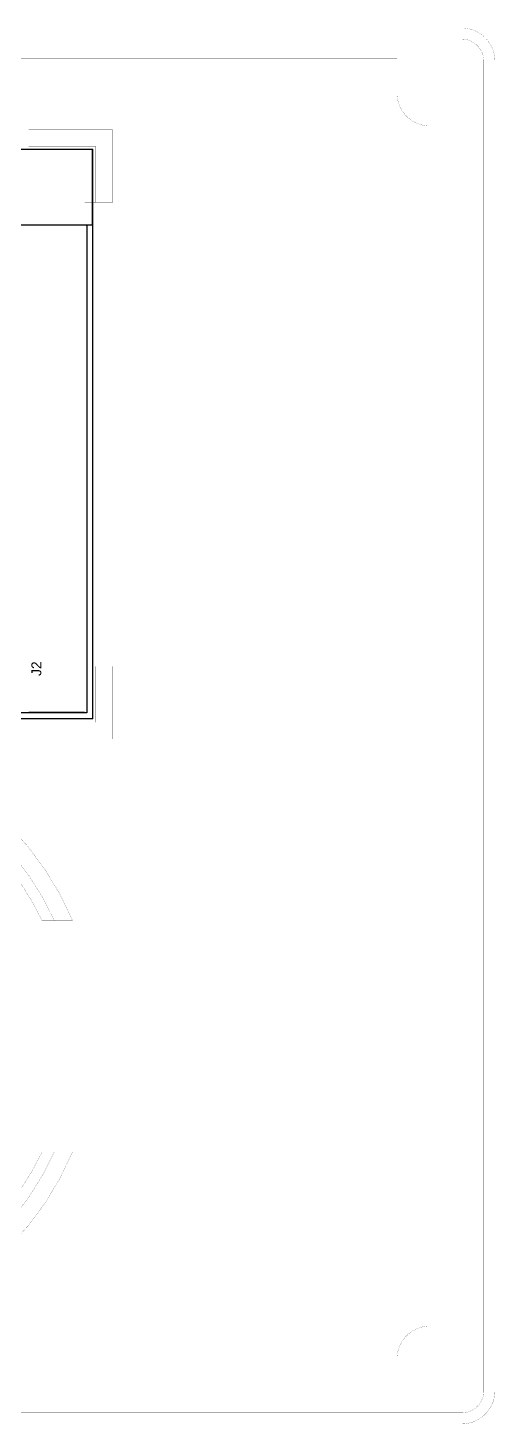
# Model space of a CAD drawing. Header units: inches. Extents: x -36 to 438, y -63 to 73.
# Drawn here: x 47.4 to 89.4, y -63.5 to 62.1 of the extents above; entities that cross this region are included whole.
import ezdxf

# ---------------------------------------------------------------- set-up
doc = ezdxf.new("R2010")
doc.units = ezdxf.units.IN
for name, color, linetype in [('Board Outline', 216, 'Continuous'), ('Bottom Layer', 5, 'Continuous'), ('Fabrication', 76, 'Continuous'), ('Ground', 16, 'Continuous'), ('Power 3V3', 76, 'Continuous'), ('Top Layer', 1, 'Continuous'), ('Top Overlay', 2, 'Continuous')]:
    doc.layers.add(name, color=color, linetype=linetype)
doc.styles.add('Arial', font='', dxfattribs={"height": 0.2})
doc.styles.get('Arial').set_extended_font_data('Arial')

msp = doc.modelspace()

# ---------------------------------------------------------------- linework, layer by layer
at = {"layer": 'Board Outline'}
for points in [[(0.76, 51.21, 0.127, 0.127, 0), (53.22, 51.21, 0.127, 0.127, 0)], [(53.22, 51.21, 0.127, 0.127, 0), (53.22, 51.21, 0.127, 0.127, 0)], [(53.22, 51.21, 0.127, 0.127, 0), (53.22, 0, 0.127, 0.127, 0)], [(0.47, 0, 0.127, 0.127, 0), (53.22, 0, 0.127, 0.127, 0)], [(53.22, 0, 0.127, 0.127, 0), (53.22, 0, 0.127, 0.127, 0)]]:
    msp.add_lwpolyline(points, format="xyseb", dxfattribs=at)
for points in [[(53.18, 51.21, 0.0635, 0.0635, 1), (53.25, 51.21, 0.0635, 0.0635, 1)], [(53.18, 51.21, 0.0635, 0.0635, 1), (53.25, 51.21, 0.0635, 0.0635, 1)], [(53.19, 51.21, 0.0635, 0.0635, 1), (53.25, 51.21, 0.0635, 0.0635, 1)], [(53.19, 51.21, 0.0635, 0.0635, 1), (53.25, 51.21, 0.0635, 0.0635, 1)], [(53.18, 0, 0.0635, 0.0635, 1), (53.25, 0, 0.0635, 0.0635, 1)], [(53.18, 0, 0.0635, 0.0635, 1), (53.25, 0, 0.0635, 0.0635, 1)], [(53.19, 0, 0.0635, 0.0635, 1), (53.25, 0, 0.0635, 0.0635, 1)], [(53.19, 0, 0.0635, 0.0635, 1), (53.25, 0, 0.0635, 0.0635, 1)]]:
    msp.add_lwpolyline(points, format="xyseb", close=True, dxfattribs=at)
at = {"layer": 'Bottom Layer'}
for p, q in [((53.22, 51.21), (0, 51.21)), ((53.22, 44.44), (53.22, 51.21)), ((0, 44.44), (53.22, 44.44)), ((36.19, 44.44), (52.61, 44.44)), ((52.61, 44.44), (52.7, 44.35)), ((52.7, 44.35), (52.7, 0.52)), ((52.7, 0.52), (28.82, 0.52))]:
    msp.add_line(p, q, dxfattribs=at)
at = {"layer": 'Fabrication'}
for points in [[(-33.19, 62.14, 0.0127, 0.0127, 0), (86.41, 62.14, 0.0127, 0.0127, 0)], [(86.41, 62.14, 0.0127, 0.0127, -0.414214), (89.41, 59.14, 0.0127, 0.0127, 0)], [(-33.19, 61.14, 0.013, 0.013, 0), (86.41, 61.14, 0.013, 0.013, 0)], [(86.41, 61.14, 0.0127, 0.0127, -0.414214), (88.41, 59.14, 0.0127, 0.0127, 0)], [(-27.37, 59.39, 0.0127, 0.0127, 0), (80.59, 59.39, 0.0127, 0.0127, 0)], [(80.59, 56.31, 0.0127, 0.0127, 0), (80.59, 59.39, 0.0127, 0.0127, 0)], [(88.41, -60.46, 0.0127, 0.0127, 0), (88.41, 59.14, 0.0127, 0.0127, 0)], [(89.41, -60.46, 0.0127, 0.0127, 0), (89.41, 59.14, 0.0127, 0.0127, 0)], [(83.59, 53.31, 0.0127, 0.0127, -0.414214), (80.59, 56.31, 0.0127, 0.0127, 0)], [(47.48, 50.47, 0.0127, 0.0127, 0), (47.48, 52.97, 0.0127, 0.0127, 0)], [(47.48, 52.97, 0.0127, 0.0127, 0), (55.01, 52.97, 0.0127, 0.0127, 0)], [(55.01, 46.44, 0.0127, 0.0127, 0), (55.01, 52.97, 0.0127, 0.0127, 0)], [(83.59, 53.31, 0.0127, 0.0127, 0), (86.66, 53.31, 0.0127, 0.0127, 0)], [(86.66, -54.64, 0.0127, 0.0127, 0), (86.66, 53.31, 0.0127, 0.0127, 0)], [(47.48, 51.47, 0.0127, 0.0127, 0), (53.51, 51.47, 0.0127, 0.0127, 0)], [(47.48, 50.47, 0.0127, 0.0127, 0), (52.51, 50.47, 0.0127, 0.0127, 0)], [(47.48, 50.47, 0.0127, 0.0127, 0), (52.51, 50.47, 0.0127, 0.0127, 0)], [(52.51, 46.44, 0.0127, 0.0127, 0), (52.51, 50.47, 0.0127, 0.0127, 0)], [(52.51, 46.44, 0.0127, 0.0127, 0), (52.51, 50.47, 0.0127, 0.0127, 0)], [(53.51, 46.44, 0.0127, 0.0127, 0), (53.51, 51.47, 0.0127, 0.0127, 0)], [(52.51, 46.44, 0.0127, 0.0127, 0), (55.01, 46.44, 0.0127, 0.0127, 0)], [(52.51, 4.7, 0.0127, 0.0127, 0), (55.01, 4.7, 0.0127, 0.0127, 0)], [(52.51, 0.67, 0.0127, 0.0127, 0), (52.51, 4.7, 0.0127, 0.0127, 0)], [(52.51, 0.67, 0.0127, 0.0127, 0), (52.51, 4.7, 0.0127, 0.0127, 0)], [(52.51, 4.7, 0.0127, 0.0127, 0), (55.01, 4.7, 0.0127, 0.0127, 0)], [(52.51, 0.67, 0.0127, 0.0127, 0), (52.51, 4.7, 0.0127, 0.0127, 0)], [(53.51, -0.33, 0.0127, 0.0127, 0), (53.51, 4.7, 0.0127, 0.0127, 0)], [(55.01, -1.83, 0.0127, 0.0127, 0), (55.01, 4.7, 0.0127, 0.0127, 0)], [(55.01, -1.83, 0.0127, 0.0127, 0), (55.01, 4.7, 0.0127, 0.0127, 0)], [(47.48, 0.67, 0.0127, 0.0127, 0), (52.51, 0.67, 0.0127, 0.0127, 0)], [(47.48, -1.83, 0.0127, 0.0127, 0), (47.48, 0.67, 0.0127, 0.0127, 0)], [(47.48, 0.67, 0.0127, 0.0127, 0), (52.51, 0.67, 0.0127, 0.0127, 0)], [(47.48, -1.83, 0.0127, 0.0127, 0), (47.48, 0.67, 0.0127, 0.0127, 0)], [(47.48, 0.67, 0.0127, 0.0127, 0), (52.51, 0.67, 0.0127, 0.0127, 0)], [(47.48, -0.33, 0.0127, 0.0127, 0), (53.51, -0.33, 0.0127, 0.0127, 0)], [(47.48, -1.83, 0.0127, 0.0127, 0), (55.01, -1.83, 0.0127, 0.0127, 0)], [(47.48, -1.83, 0.0127, 0.0127, 0), (55.01, -1.83, 0.0127, 0.0127, 0)], [(37.02, -3.77, 0.0127, 0.0127, -0.196502), (51.42, -18.17, 0.0127, 0.0127, 0)], [(37.02, -5.41, 0.0127, 0.0127, -0.183594), (49.78, -18.17, 0.0127, 0.0127, 0)], [(37.02, -6.51, 0.0127, 0.0127, -0.174053), (48.68, -18.17, 0.0127, 0.0127, 0)], [(48.68, -18.17, 0.0127, 0.0127, 0), (51.42, -18.17, 0.0127, 0.0127, 0)], [(49.78, -38.99, 0.0127, 0.0127, -0.183594), (37.02, -51.75, 0.0127, 0.0127, 0)], [(48.68, -38.99, 0.0127, 0.0127, -0.174053), (37.02, -50.65, 0.0127, 0.0127, 0)], [(51.42, -38.99, 0.0127, 0.0127, -0.196502), (37.02, -53.38, 0.0127, 0.0127, 0)], [(48.68, -38.99, 0.0127, 0.0127, 0), (51.42, -38.99, 0.0127, 0.0127, 0)], [(80.59, -57.64, 0.0127, 0.0127, -0.414214), (83.59, -54.64, 0.0127, 0.0127, 0)], [(83.59, -54.64, 0.0127, 0.0127, 0), (86.66, -54.64, 0.0127, 0.0127, 0)], [(80.59, -60.71, 0.0127, 0.0127, 0), (80.59, -57.64, 0.0127, 0.0127, 0)], [(-27.37, -60.71, 0.0127, 0.0127, 0), (80.59, -60.71, 0.0127, 0.0127, 0)], [(88.41, -60.46, 0.0127, 0.0127, -0.414214), (86.41, -62.46, 0.0127, 0.0127, 0)], [(89.41, -60.46, 0.0127, 0.0127, -0.414214), (86.41, -63.46, 0.0127, 0.0127, 0)], [(-33.19, -62.46, 0.0127, 0.0127, 0), (86.41, -62.46, 0.0127, 0.0127, 0)], [(-33.19, -63.46, 0.0127, 0.0127, 0), (86.41, -63.46, 0.0127, 0.0127, 0)]]:
    msp.add_lwpolyline(points, format="xyseb", dxfattribs=at)
for points in [[(86.41, 62.14, 0.00635, 0.00635, 1), (86.41, 62.14, 0.00635, 0.00635, 1)], [(86.41, 62.14, 0.00635, 0.00635, 1), (86.41, 62.14, 0.00635, 0.00635, 1)], [(86.41, 61.14, 0.0065, 0.0065, 1), (86.41, 61.14, 0.0065, 0.0065, 1)], [(86.41, 61.14, 0.00635, 0.00635, 1), (86.41, 61.14, 0.00635, 0.00635, 1)], [(80.59, 59.39, 0.00635, 0.00635, 1), (80.59, 59.39, 0.00635, 0.00635, 1)], [(80.59, 59.39, 0.00635, 0.00635, 1), (80.59, 59.39, 0.00635, 0.00635, 1)], [(88.41, 59.14, 0.00635, 0.00635, 1), (88.41, 59.14, 0.00635, 0.00635, 1)], [(88.41, 59.14, 0.00635, 0.00635, 1), (88.41, 59.14, 0.00635, 0.00635, 1)], [(89.41, 59.14, 0.00635, 0.00635, 1), (89.41, 59.14, 0.00635, 0.00635, 1)], [(89.41, 59.14, 0.00635, 0.00635, 1), (89.41, 59.14, 0.00635, 0.00635, 1)], [(80.59, 56.31, 0.00635, 0.00635, 1), (80.59, 56.31, 0.00635, 0.00635, 1)], [(80.59, 56.31, 0.00635, 0.00635, 1), (80.59, 56.31, 0.00635, 0.00635, 1)], [(47.48, 52.97, 0.00635, 0.00635, 1), (47.49, 52.97, 0.00635, 0.00635, 1)], [(47.48, 52.97, 0.00635, 0.00635, 1), (47.49, 52.97, 0.00635, 0.00635, 1)], [(47.49, 52.97, 0.00635, 0.00635, 1), (47.48, 52.97, 0.00635, 0.00635, 1)], [(47.49, 52.97, 0.00317, 0.00317, 1), (47.49, 52.97, 0.00317, 0.00317, 1)], [(47.48, 52.97, 0.00317, 0.00317, 1), (47.48, 52.97, 0.00317, 0.00317, 1)], [(55.01, 52.97, 0.00635, 0.00635, 1), (55.01, 52.97, 0.00635, 0.00635, 1)], [(55.01, 52.97, 0.00635, 0.00635, 1), (55.01, 52.97, 0.00635, 0.00635, 1)], [(55.01, 52.97, 0.00635, 0.00635, 1), (55.01, 52.97, 0.00635, 0.00635, 1)], [(55.01, 52.97, 0.00317, 0.00317, 1), (55.01, 52.97, 0.00317, 0.00317, 1)], [(55.01, 52.97, 0.00317, 0.00317, 1), (55.02, 52.97, 0.00317, 0.00317, 1)], [(83.59, 53.31, 0.00635, 0.00635, 1), (83.59, 53.31, 0.00635, 0.00635, 1)], [(83.59, 53.31, 0.00635, 0.00635, 1), (83.59, 53.31, 0.00635, 0.00635, 1)], [(86.66, 53.31, 0.00635, 0.00635, 1), (86.66, 53.31, 0.00635, 0.00635, 1)], [(86.66, 53.31, 0.00635, 0.00635, 1), (86.66, 53.31, 0.00635, 0.00635, 1)], [(47.48, 51.47, 0.00635, 0.00635, 1), (47.49, 51.47, 0.00635, 0.00635, 1)], [(47.48, 50.47, 0.00635, 0.00635, 1), (47.49, 50.47, 0.00635, 0.00635, 1)], [(47.48, 50.47, 0.00635, 0.00635, 1), (47.49, 50.47, 0.00635, 0.00635, 1)], [(47.48, 50.47, 0.00635, 0.00635, 1), (47.49, 50.47, 0.00635, 0.00635, 1)], [(52.51, 50.47, 0.00635, 0.00635, 1), (52.51, 50.47, 0.00635, 0.00635, 1)], [(52.51, 50.47, 0.00635, 0.00635, 1), (52.51, 50.47, 0.00635, 0.00635, 1)], [(52.51, 50.47, 0.00635, 0.00635, 1), (52.51, 50.47, 0.00635, 0.00635, 1)], [(52.51, 50.47, 0.00635, 0.00635, 1), (52.51, 50.47, 0.00635, 0.00635, 1)], [(53.51, 51.47, 0.00635, 0.00635, 1), (53.51, 51.47, 0.00635, 0.00635, 1)], [(53.51, 51.47, 0.00635, 0.00635, 1), (53.51, 51.47, 0.00635, 0.00635, 1)], [(53.51, 51.47, 0.00635, 0.00635, 1), (53.51, 51.47, 0.00635, 0.00635, 1)], [(53.51, 51.47, 0.00317, 0.00317, 1), (53.51, 51.47, 0.00317, 0.00317, 1)], [(53.51, 51.47, 0.00317, 0.00317, 1), (53.52, 51.47, 0.00317, 0.00317, 1)], [(52.51, 46.44, 0.00635, 0.00635, 1), (52.51, 46.44, 0.00635, 0.00635, 1)], [(52.51, 46.44, 0.00635, 0.00635, 1), (52.51, 46.44, 0.00635, 0.00635, 1)], [(52.51, 46.44, 0.00635, 0.00635, 1), (52.51, 46.44, 0.00635, 0.00635, 1)], [(53.51, 46.44, 0.00635, 0.00635, 1), (53.51, 46.44, 0.00635, 0.00635, 1)], [(55.01, 46.44, 0.00635, 0.00635, 1), (55.01, 46.44, 0.00635, 0.00635, 1)], [(55.01, 46.44, 0.00635, 0.00635, 1), (55.01, 46.44, 0.00635, 0.00635, 1)], [(55.01, 46.44, 0.00635, 0.00635, 1), (55.01, 46.44, 0.00635, 0.00635, 1)], [(55.01, 46.44, 0.00317, 0.00317, 1), (55.01, 46.44, 0.00317, 0.00317, 1)], [(55.01, 46.44, 0.00317, 0.00317, 1), (55.02, 46.44, 0.00317, 0.00317, 1)], [(52.51, 4.7, 0.00635, 0.00635, 1), (52.51, 4.7, 0.00635, 0.00635, 1)], [(52.51, 4.7, 0.00635, 0.00635, 1), (52.51, 4.7, 0.00635, 0.00635, 1)], [(52.51, 4.7, 0.00635, 0.00635, 1), (52.51, 4.7, 0.00635, 0.00635, 1)], [(52.51, 4.7, 0.00635, 0.00635, 1), (52.51, 4.7, 0.00635, 0.00635, 1)], [(52.51, 4.7, 0.00635, 0.00635, 1), (52.51, 4.7, 0.00635, 0.00635, 1)], [(52.51, 4.7, 0.00635, 0.00635, 1), (52.51, 4.7, 0.00635, 0.00635, 1)], [(52.51, 4.7, 0.00317, 0.00317, 1), (52.51, 4.7, 0.00317, 0.00317, 1)], [(52.51, 4.7, 0.00317, 0.00317, 1), (52.52, 4.7, 0.00317, 0.00317, 1)], [(53.51, 4.7, 0.00635, 0.00635, 1), (53.51, 4.7, 0.00635, 0.00635, 1)], [(53.51, 4.7, 0.00635, 0.00635, 1), (53.51, 4.7, 0.00635, 0.00635, 1)], [(53.51, 4.7, 0.00317, 0.00317, 1), (53.51, 4.7, 0.00317, 0.00317, 1)], [(53.51, 4.7, 0.00635, 0.00635, 1), (53.51, 4.7, 0.00635, 0.00635, 1)], [(53.51, 4.7, 0.00317, 0.00317, 1), (53.51, 4.7, 0.00317, 0.00317, 1)], [(53.51, 4.7, 0.00317, 0.00317, 1), (53.52, 4.7, 0.00317, 0.00317, 1)], [(53.51, 4.7, 0.00317, 0.00317, 1), (53.52, 4.7, 0.00317, 0.00317, 1)], [(55.01, 4.7, 0.00635, 0.00635, 1), (55.01, 4.7, 0.00635, 0.00635, 1)], [(55.01, 4.7, 0.00635, 0.00635, 1), (55.01, 4.7, 0.00635, 0.00635, 1)], [(55.01, 4.7, 0.00635, 0.00635, 1), (55.01, 4.7, 0.00635, 0.00635, 1)], [(55.01, 4.7, 0.00635, 0.00635, 1), (55.01, 4.7, 0.00635, 0.00635, 1)], [(55.01, 4.7, 0.00635, 0.00635, 1), (55.01, 4.7, 0.00635, 0.00635, 1)], [(55.01, 4.7, 0.00317, 0.00317, 1), (55.01, 4.7, 0.00317, 0.00317, 1)], [(55.01, 4.7, 0.00635, 0.00635, 1), (55.01, 4.7, 0.00635, 0.00635, 1)], [(55.01, 4.7, 0.00317, 0.00317, 1), (55.01, 4.7, 0.00317, 0.00317, 1)], [(55.01, 4.7, 0.00317, 0.00317, 1), (55.02, 4.7, 0.00317, 0.00317, 1)], [(55.01, 4.7, 0.00317, 0.00317, 1), (55.02, 4.7, 0.00317, 0.00317, 1)], [(47.48, 0.67, 0.00635, 0.00635, 1), (47.49, 0.67, 0.00635, 0.00635, 1)], [(47.48, 0.67, 0.00635, 0.00635, 1), (47.49, 0.67, 0.00635, 0.00635, 1)], [(47.48, 0.67, 0.00635, 0.00635, 1), (47.49, 0.67, 0.00635, 0.00635, 1)], [(47.48, 0.67, 0.00635, 0.00635, 1), (47.49, 0.67, 0.00635, 0.00635, 1)], [(47.48, 0.67, 0.00635, 0.00635, 1), (47.49, 0.67, 0.00635, 0.00635, 1)], [(47.49, 0.67, 0.00635, 0.00635, 1), (47.48, 0.67, 0.00635, 0.00635, 1)], [(47.49, 0.67, 0.00317, 0.00317, 1), (47.49, 0.67, 0.00317, 0.00317, 1)], [(47.48, 0.67, 0.00317, 0.00317, 1), (47.48, 0.67, 0.00317, 0.00317, 1)], [(52.51, 0.67, 0.00635, 0.00635, 1), (52.51, 0.67, 0.00635, 0.00635, 1)], [(52.51, 0.67, 0.00635, 0.00635, 1), (52.51, 0.67, 0.00635, 0.00635, 1)], [(52.51, 0.67, 0.00635, 0.00635, 1), (52.51, 0.67, 0.00635, 0.00635, 1)], [(52.51, 0.67, 0.00635, 0.00635, 1), (52.51, 0.67, 0.00635, 0.00635, 1)], [(52.51, 0.67, 0.00635, 0.00635, 1), (52.51, 0.67, 0.00635, 0.00635, 1)], [(52.51, 0.67, 0.00635, 0.00635, 1), (52.51, 0.67, 0.00635, 0.00635, 1)], [(52.51, 0.67, 0.00635, 0.00635, 1), (52.51, 0.67, 0.00635, 0.00635, 1)], [(52.51, 0.67, 0.00317, 0.00317, 1), (52.51, 0.67, 0.00317, 0.00317, 1)], [(52.51, 0.67, 0.00317, 0.00317, 1), (52.52, 0.67, 0.00317, 0.00317, 1)], [(47.48, -0.33, 0.00635, 0.00635, 1), (47.49, -0.33, 0.00635, 0.00635, 1)], [(47.49, -0.33, 0.00635, 0.00635, 1), (47.48, -0.33, 0.00635, 0.00635, 1)], [(47.49, -0.33, 0.00635, 0.00635, 1), (47.48, -0.33, 0.00635, 0.00635, 1)], [(47.49, -0.33, 0.00317, 0.00317, 1), (47.49, -0.33, 0.00317, 0.00317, 1)], [(47.48, -0.33, 0.00317, 0.00317, 1), (47.48, -0.33, 0.00317, 0.00317, 1)], [(47.49, -0.33, 0.00317, 0.00317, 1), (47.49, -0.33, 0.00317, 0.00317, 1)], [(47.48, -0.33, 0.00317, 0.00317, 1), (47.48, -0.33, 0.00317, 0.00317, 1)], [(53.51, -0.33, 0.00635, 0.00635, 1), (53.51, -0.33, 0.00635, 0.00635, 1)], [(53.51, -0.33, 0.00635, 0.00635, 1), (53.51, -0.33, 0.00635, 0.00635, 1)], [(53.51, -0.33, 0.00635, 0.00635, 1), (53.51, -0.33, 0.00635, 0.00635, 1)], [(53.51, -0.33, 0.00635, 0.00635, 1), (53.51, -0.33, 0.00635, 0.00635, 1)], [(53.51, -0.33, 0.00635, 0.00635, 1), (53.51, -0.33, 0.00635, 0.00635, 1)], [(53.51, -0.33, 0.00635, 0.00635, 1), (53.51, -0.33, 0.00635, 0.00635, 1)], [(53.51, -0.33, 0.00317, 0.00317, 1), (53.51, -0.33, 0.00317, 0.00317, 1)], [(53.51, -0.33, 0.00317, 0.00317, 1), (53.51, -0.33, 0.00317, 0.00317, 1)], [(53.51, -0.33, 0.00317, 0.00317, 1), (53.51, -0.33, 0.00317, 0.00317, 1)], [(53.51, -0.33, 0.00317, 0.00317, 1), (53.51, -0.33, 0.00317, 0.00317, 1)], [(53.51, -0.33, 0.00317, 0.00317, 1), (53.52, -0.33, 0.00317, 0.00317, 1)], [(53.51, -0.33, 0.00317, 0.00317, 1), (53.52, -0.33, 0.00317, 0.00317, 1)], [(53.51, -0.33, 0.00317, 0.00317, 1), (53.52, -0.33, 0.00317, 0.00317, 1)], [(53.51, -0.33, 0.00317, 0.00317, 1), (53.52, -0.33, 0.00317, 0.00317, 1)], [(47.48, -1.83, 0.00635, 0.00635, 1), (47.49, -1.83, 0.00635, 0.00635, 1)], [(47.48, -1.83, 0.00635, 0.00635, 1), (47.49, -1.83, 0.00635, 0.00635, 1)], [(47.48, -1.83, 0.00635, 0.00635, 1), (47.49, -1.83, 0.00635, 0.00635, 1)], [(47.48, -1.83, 0.00635, 0.00635, 1), (47.49, -1.83, 0.00635, 0.00635, 1)], [(47.49, -1.83, 0.00635, 0.00635, 1), (47.48, -1.83, 0.00635, 0.00635, 1)], [(47.49, -1.83, 0.00635, 0.00635, 1), (47.48, -1.83, 0.00635, 0.00635, 1)], [(47.49, -1.83, 0.00317, 0.00317, 1), (47.49, -1.83, 0.00317, 0.00317, 1)], [(47.48, -1.83, 0.00317, 0.00317, 1), (47.48, -1.83, 0.00317, 0.00317, 1)], [(47.49, -1.83, 0.00317, 0.00317, 1), (47.49, -1.83, 0.00317, 0.00317, 1)], [(47.48, -1.83, 0.00317, 0.00317, 1), (47.48, -1.83, 0.00317, 0.00317, 1)], [(55.01, -1.83, 0.00635, 0.00635, 1), (55.01, -1.83, 0.00635, 0.00635, 1)], [(55.01, -1.83, 0.00635, 0.00635, 1), (55.01, -1.83, 0.00635, 0.00635, 1)], [(55.01, -1.83, 0.00635, 0.00635, 1), (55.01, -1.83, 0.00635, 0.00635, 1)], [(55.01, -1.83, 0.00635, 0.00635, 1), (55.01, -1.83, 0.00635, 0.00635, 1)], [(55.01, -1.83, 0.00635, 0.00635, 1), (55.01, -1.83, 0.00635, 0.00635, 1)], [(55.01, -1.83, 0.00635, 0.00635, 1), (55.01, -1.83, 0.00635, 0.00635, 1)], [(55.01, -1.83, 0.00317, 0.00317, 1), (55.01, -1.83, 0.00317, 0.00317, 1)], [(55.01, -1.83, 0.00317, 0.00317, 1), (55.01, -1.83, 0.00317, 0.00317, 1)], [(55.01, -1.83, 0.00317, 0.00317, 1), (55.02, -1.83, 0.00317, 0.00317, 1)], [(55.01, -1.83, 0.00317, 0.00317, 1), (55.02, -1.83, 0.00317, 0.00317, 1)], [(48.68, -18.17, 0.00635, 0.00635, 1), (48.68, -18.17, 0.00635, 0.00635, 1)], [(48.68, -18.17, 0.00635, 0.00635, 1), (48.68, -18.17, 0.00635, 0.00635, 1)], [(49.78, -18.17, 0.00635, 0.00635, 1), (49.78, -18.17, 0.00635, 0.00635, 1)], [(51.41, -18.17, 0.00635, 0.00635, 1), (51.42, -18.17, 0.00635, 0.00635, 1)], [(51.41, -18.17, 0.00635, 0.00635, 1), (51.42, -18.17, 0.00635, 0.00635, 1)], [(48.68, -38.99, 0.00635, 0.00635, 1), (48.68, -38.99, 0.00635, 0.00635, 1)], [(48.68, -38.99, 0.00635, 0.00635, 1), (48.68, -38.99, 0.00635, 0.00635, 1)], [(49.78, -38.99, 0.00635, 0.00635, 1), (49.78, -38.99, 0.00635, 0.00635, 1)], [(51.41, -38.99, 0.00635, 0.00635, 1), (51.42, -38.99, 0.00635, 0.00635, 1)], [(51.41, -38.99, 0.00635, 0.00635, 1), (51.42, -38.99, 0.00635, 0.00635, 1)], [(83.59, -54.64, 0.00635, 0.00635, 1), (83.59, -54.64, 0.00635, 0.00635, 1)], [(83.59, -54.64, 0.00635, 0.00635, 1), (83.59, -54.64, 0.00635, 0.00635, 1)], [(86.66, -54.64, 0.00635, 0.00635, 1), (86.66, -54.64, 0.00635, 0.00635, 1)], [(86.66, -54.64, 0.00635, 0.00635, 1), (86.66, -54.64, 0.00635, 0.00635, 1)], [(80.59, -57.64, 0.00635, 0.00635, 1), (80.59, -57.64, 0.00635, 0.00635, 1)], [(80.59, -57.64, 0.00635, 0.00635, 1), (80.59, -57.64, 0.00635, 0.00635, 1)], [(80.59, -60.71, 0.00635, 0.00635, 1), (80.59, -60.71, 0.00635, 0.00635, 1)], [(80.59, -60.71, 0.00635, 0.00635, 1), (80.59, -60.71, 0.00635, 0.00635, 1)], [(88.41, -60.46, 0.00635, 0.00635, 1), (88.41, -60.46, 0.00635, 0.00635, 1)], [(88.41, -60.46, 0.00635, 0.00635, 1), (88.41, -60.46, 0.00635, 0.00635, 1)], [(89.41, -60.46, 0.00635, 0.00635, 1), (89.41, -60.46, 0.00635, 0.00635, 1)], [(89.41, -60.46, 0.00635, 0.00635, 1), (89.41, -60.46, 0.00635, 0.00635, 1)], [(86.41, -62.46, 0.00635, 0.00635, 1), (86.41, -62.46, 0.00635, 0.00635, 1)], [(86.41, -62.46, 0.00635, 0.00635, 1), (86.41, -62.46, 0.00635, 0.00635, 1)], [(86.41, -63.46, 0.00635, 0.00635, 1), (86.41, -63.46, 0.00635, 0.00635, 1)], [(86.41, -63.46, 0.00635, 0.00635, 1), (86.41, -63.46, 0.00635, 0.00635, 1)]]:
    msp.add_lwpolyline(points, format="xyseb", close=True, dxfattribs=at)
at = {"layer": 'Ground'}
for p, q in [((53.22, 51.21), (0, 51.21)), ((53.22, 44.44), (53.22, 51.21)), ((0, 44.44), (53.22, 44.44)), ((36.19, 44.44), (52.61, 44.44)), ((52.61, 44.44), (52.7, 44.35)), ((52.7, 44.35), (52.7, 0.52)), ((52.7, 0.52), (28.82, 0.52))]:
    msp.add_line(p, q, dxfattribs=at)
at = {"layer": 'Power 3V3'}
for p, q in [((53.22, 51.21), (0, 51.21)), ((53.22, 44.44), (53.22, 51.21)), ((0, 44.44), (53.22, 44.44)), ((36.19, 44.44), (52.61, 44.44)), ((52.61, 44.44), (52.7, 44.35)), ((52.7, 44.35), (52.7, 0.52)), ((52.7, 0.52), (26.07, 0.52))]:
    msp.add_line(p, q, dxfattribs=at)
at = {"layer": 'Top Layer'}
for p, q in [((53.22, 51.21), (0, 51.21)), ((53.22, 44.44), (53.22, 51.21)), ((0, 44.44), (53.22, 44.44)), ((36.19, 44.44), (52.61, 44.44)), ((52.61, 44.44), (52.7, 44.35)), ((52.7, 44.35), (52.7, 0.52)), ((52.7, 0.52), (28.82, 0.52))]:
    msp.add_line(p, q, dxfattribs=at)

# ---------------------------------------------------------------- texts
at = {"layer": 'Top Overlay', "style": 'Arial'}
msp.add_text('J2', height=0.889, rotation=90, dxfattribs=at).set_placement((48.61, 3.84))

doc.saveas('drawing.dxf')
